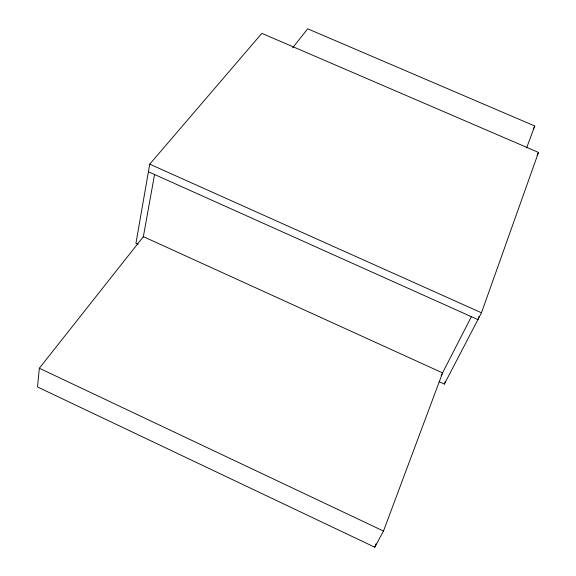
<?xml version="1.0" encoding="UTF-8"?>
<svg xmlns="http://www.w3.org/2000/svg" width="576" height="576" viewBox="0 0 576 576"><rect width="100%" height="100%" fill="white"/><g stroke="black" fill="none" stroke-linecap="round" stroke-linejoin="round"><path stroke-width="0.86" d="M143.669 236.268L39.341 368.237L37.505 386.978L374.767 547.2L383.486 531.058L442.62 372.744M439.027 381.636L444.37 384.077L481.486 312.775L538.495 152.431L261.842 33.35L149.738 164.16L135.936 243.317L138.096 244.303M143.28 237.125L154.555 174.506M479.124 316.238L477.922 319.622L148.414 171.749M444.37 384.077L445.298 381.542M526.608 147.91L534.787 126.014L307.692 28.8L292.63 47.851M374.767 547.2L376.034 543.838M533.268 129.139L534.787 126.014M537.048 155.333L538.495 152.431M441.122 375.703L471.384 316.692M149.738 164.16L481.486 312.775M143.366 236.65L442.562 372.895M39.341 368.237L383.486 531.058"/></g></svg>
